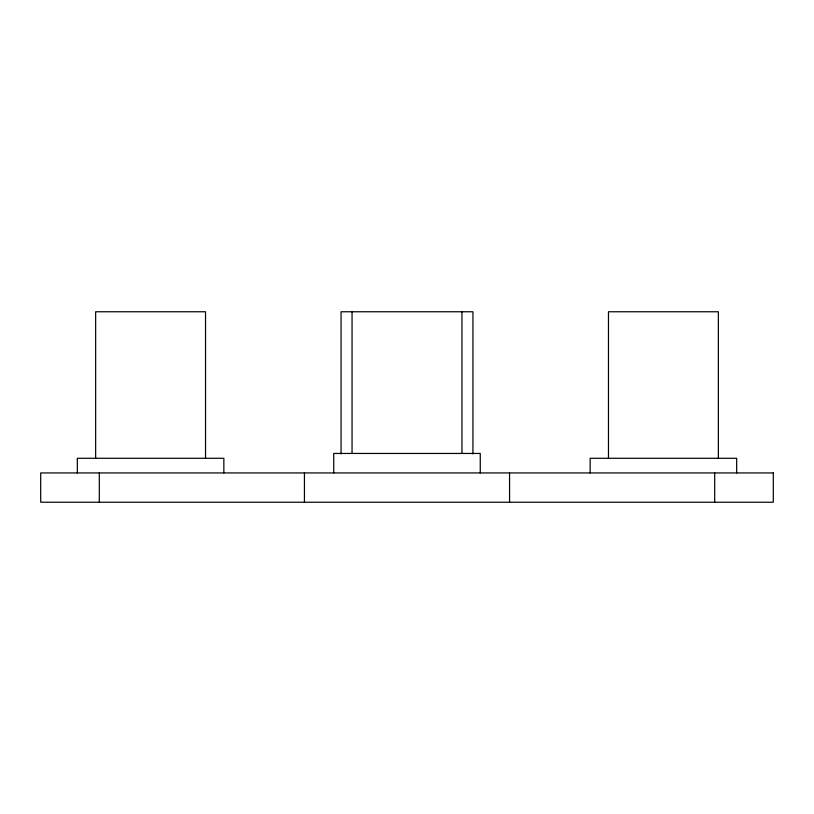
<?xml version="1.0" encoding="UTF-8"?>
<svg xmlns="http://www.w3.org/2000/svg" width="814" height="814" viewBox="0 0 814 814"><rect width="100%" height="100%" fill="white"/><g stroke="black" fill="none" stroke-linecap="round" stroke-linejoin="round"><path stroke-width="1.22" d="M736.67 472.934L736.67 458.282L590.15 458.282L590.15 472.934M718.355 458.282L718.355 311.762L608.465 311.762L608.465 458.282M714.692 472.934L714.692 502.238M509.564 472.934L509.564 502.238M480.26 472.934L480.26 453.449L333.74 453.449L333.74 472.934M472.934 453.897L472.934 311.762L341.066 311.762L341.066 453.897M461.945 311.762L461.945 453.449M352.055 311.762L352.055 453.449M304.436 472.934L304.436 502.238M223.85 472.934L223.85 458.282L77.33 458.282L77.33 472.934M205.535 458.282L205.535 311.762L95.645 311.762L95.645 458.282M99.308 472.934L99.308 502.238M773.3 472.934L40.7 472.934L40.7 502.238L773.3 502.238L773.3 472.934"/></g></svg>
